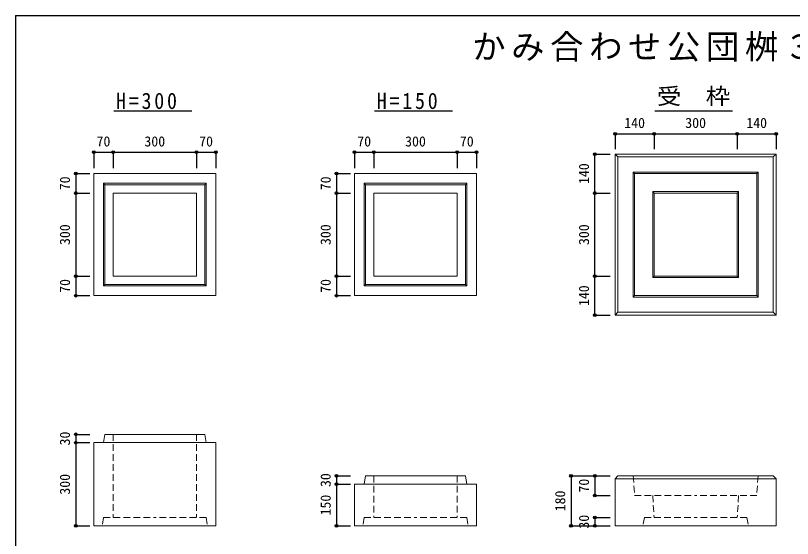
# Model space of a CAD drawing. Units: millimetres at full size, sheet at 1:20. Extents: x -2685 to 2715, y -1915 to 1785.
# Drawn here: x -2685 to 116, y -101 to 1785 of the extents above; entities that cross this region are included whole.
import ezdxf
from ezdxf.enums import TextEntityAlignment as Align

# ---------------------------------------------------------------- set-up
doc = ezdxf.new("R2010")
doc.units = ezdxf.units.MM
doc.header["$LTSCALE"] = 20
doc.header["$PDMODE"] = 32
doc.header["$PDSIZE"] = 10
doc.linetypes.add('DASHED1', pattern=[1.8, 1.2, -0.6])
doc.layers.add('0-1_躯体', color=3, linetype='Continuous', lineweight=18)
doc.layers.add('0-3_建具', color=7, linetype='Continuous')
doc.layers.add('F-0_F-0ﾚｲﾔ', color=2, linetype='Continuous')
doc.styles.add('ＭＳ ゴシック', font='')
doc.styles.get('ＭＳ ゴシック').set_extended_font_data('MS Gothic')

msp = doc.modelspace()

# ---------------------------------------------------------------- linework, layer by layer
at = {"layer": '0-1_躯体'}
for p, q in [((-523.28, 1284.83), (-513.28, 1274.83)), ((56.72, 1284.83), (46.72, 1274.83)), ((-458.28, 1219.83), (-453.28, 1214.83)), ((-8.28, 1219.83), (-13.28, 1214.83)), ((-2368.28, 1179.83), (-2363.28, 1174.83)), ((-1998.28, 1179.83), (-2003.28, 1174.83)), ((-1428.28, 1179.83), (-1423.28, 1174.83)), ((-1058.28, 1179.83), (-1063.28, 1174.83)), ((-388.28, 1149.83), (-383.28, 1144.83)), ((-78.28, 1149.83), (-83.28, 1144.83)), ((-383.28, 844.83), (-388.28, 839.83)), ((-83.28, 844.83), (-78.28, 839.83)), ((-2363.28, 814.83), (-2368.28, 809.83)), ((-2003.28, 814.83), (-1998.28, 809.83)), ((-1423.28, 814.83), (-1428.28, 809.83)), ((-1063.28, 814.83), (-1058.28, 809.83)), ((-453.28, 774.83), (-458.28, 769.83)), ((-13.28, 774.83), (-8.28, 769.83)), ((-513.28, 714.83), (-523.28, 704.83)), ((46.72, 714.83), (56.72, 704.83)), ((-2363.28, 274.83), (-2368.28, 244.83)), ((-2363.28, 274.83), (-2183.28, 274.83)), ((-2003.28, 274.83), (-2183.28, 274.83)), ((-2003.28, 274.83), (-1998.28, 244.83)), ((-1423.28, 124.83), (-1428.28, 94.83)), ((-1423.28, 124.83), (-1243.28, 124.83)), ((-1063.28, 124.83), (-1243.28, 124.83)), ((-1063.28, 124.83), (-1058.28, 94.83)), ((-513.28, 124.83), (-523.28, 114.83)), ((-523.28, 114.83), (-523.28, -55.17)), ((-523.28, 114.83), (56.72, 114.83)), ((46.72, 124.83), (-513.28, 124.83)), ((46.72, 124.83), (56.72, 114.83)), ((56.72, 114.83), (56.72, -55.17)), ((-1023.28, 94.83), (-1463.28, 94.83)), ((-1463.28, 94.83), (-1463.28, -55.17)), ((-1023.28, -55.17), (-1023.28, 94.83)), ((-1463.28, -55.17), (-1023.28, -55.17)), ((-523.28, -55.17), (56.72, -55.17))]:
    msp.add_line(p, q, dxfattribs=at)
at = {"layer": '0-1_躯体', "linetype": 'DASHED1'}
for p, q in [((-2333.28, 274.83), (-2333.28, -25.17)), ((-2033.28, 274.83), (-2033.28, -25.17)), ((-1393.28, 124.83), (-1393.28, -25.17)), ((-1093.28, 124.83), (-1093.28, -25.17)), ((-388.28, 54.83), (-383.28, -25.17)), ((-78.28, 54.83), (-83.28, -25.17)), ((-2368.28, -25.17), (-2373.28, -55.17)), ((-2368.28, -25.17), (-2183.28, -25.17)), ((-1998.28, -25.17), (-2183.28, -25.17)), ((-1998.28, -25.17), (-1993.28, -55.17)), ((-1428.28, -25.17), (-1433.28, -55.17)), ((-1428.28, -25.17), (-1243.28, -25.17)), ((-1058.28, -25.17), (-1243.28, -25.17)), ((-1058.28, -25.17), (-1053.28, -55.17)), ((-418.28, -25.17), (-423.28, -55.17)), ((-418.28, -25.17), (-233.28, -25.17)), ((-48.28, -25.17), (-233.28, -25.17)), ((-48.28, -25.17), (-233.28, -25.17)), ((-48.28, -25.17), (-43.28, -55.17)), ((-48.28, -25.17), (-43.28, -55.17))]:
    msp.add_line(p, q, dxfattribs=at)
at = {"layer": '0-1_躯体'}
for points in [[(-523.28, 704.83), (56.72, 704.83), (56.72, 1284.83), (-523.28, 1284.83)], [(-513.28, 1274.83), (-513.28, 714.83), (46.72, 714.83), (46.72, 1274.83)], [(-2403.28, 774.83), (-1963.28, 774.83), (-1963.28, 1214.83), (-2403.28, 1214.83)], [(-1463.28, 774.83), (-1023.28, 774.83), (-1023.28, 1214.83), (-1463.28, 1214.83)], [(-458.28, 769.83), (-8.28, 769.83), (-8.28, 1219.83), (-458.28, 1219.83)], [(-458.28, 769.83), (-8.28, 769.83), (-8.28, 1219.83), (-458.28, 1219.83)], [(-453.28, 774.83), (-13.28, 774.83), (-13.28, 1214.83), (-453.28, 1214.83)], [(-2368.28, 809.83), (-1998.28, 809.83), (-1998.28, 1179.83), (-2368.28, 1179.83)], [(-1428.28, 809.83), (-1058.28, 809.83), (-1058.28, 1179.83), (-1428.28, 1179.83)], [(-2363.28, 814.83), (-2003.28, 814.83), (-2003.28, 1174.83), (-2363.28, 1174.83)], [(-1423.28, 814.83), (-1063.28, 814.83), (-1063.28, 1174.83), (-1423.28, 1174.83)], [(-388.28, 839.83), (-78.28, 839.83), (-78.28, 1149.83), (-388.28, 1149.83)], [(-2333.28, 844.83), (-2033.28, 844.83), (-2033.28, 1144.83), (-2333.28, 1144.83)], [(-1393.28, 844.83), (-1093.28, 844.83), (-1093.28, 1144.83), (-1393.28, 1144.83)], [(-383.28, 844.83), (-83.28, 844.83), (-83.28, 1144.83), (-383.28, 1144.83)], [(-2403.28, 244.83), (-2403.28, -55.17), (-1963.28, -55.17), (-1963.28, 244.83)]]:
    msp.add_lwpolyline(points, close=True, dxfattribs=at)
at = {"layer": '0-1_躯体', "linetype": 'DASHED1'}
for points in [[(-458.28, 124.83), (-453.28, 54.83), (-233.28, 54.83)], [(-8.28, 124.83), (-13.28, 54.83), (-233.28, 54.83)]]:
    msp.add_lwpolyline(points, dxfattribs=at)
at = {"layer": '0-3_建具', "color": 2}
for p, q in [((-2331.01, 1440.79), (-2050.25, 1440.79)), ((-1391.01, 1440.79), (-1110.25, 1440.79)), ((-381.01, 1440.79), (-100.25, 1440.79))]:
    msp.add_line(p, q, dxfattribs=at)
at = {"layer": '0-3_建具'}
for p, q in [((-523.28, 1358.34), (-383.28, 1358.34)), ((-523.28, 1358.34), (-523.28, 1303.5)), ((-383.28, 1358.34), (-383.28, 1303.5)), ((-383.28, 1358.34), (-83.28, 1358.34)), ((-83.28, 1358.34), (-83.28, 1303.5)), ((-83.28, 1358.34), (56.72, 1358.34)), ((56.72, 1358.34), (56.72, 1303.5)), ((-2403.28, 1291.67), (-2333.28, 1291.67)), ((-2403.28, 1291.67), (-2403.28, 1234.62)), ((-2333.28, 1291.67), (-2333.28, 1234.62)), ((-2333.28, 1291.67), (-2033.28, 1291.67)), ((-2033.28, 1291.67), (-2033.28, 1234.62)), ((-2033.28, 1291.67), (-1963.28, 1291.67)), ((-1963.28, 1291.67), (-1963.28, 1234.62)), ((-1463.28, 1291.67), (-1393.28, 1291.67)), ((-1463.28, 1291.67), (-1463.28, 1234.62)), ((-1393.28, 1291.67), (-1393.28, 1234.62)), ((-1393.28, 1291.67), (-1093.28, 1291.67)), ((-1093.28, 1291.67), (-1093.28, 1234.62)), ((-1093.28, 1291.67), (-1023.28, 1291.67)), ((-1023.28, 1291.67), (-1023.28, 1234.62)), ((-596.79, 1144.83), (-596.79, 1284.83)), ((-596.79, 1284.83), (-541.95, 1284.83)), ((-2468.1, 1214.83), (-2468.1, 1144.83)), ((-2468.1, 1214.83), (-2417.75, 1214.83)), ((-1528.1, 1214.83), (-1528.1, 1144.83)), ((-1528.1, 1214.83), (-1477.75, 1214.83)), ((-2468.1, 1144.83), (-2417.75, 1144.83)), ((-2468.1, 1144.83), (-2468.1, 844.83)), ((-1528.1, 1144.83), (-1477.75, 1144.83)), ((-1528.1, 1144.83), (-1528.1, 844.83)), ((-596.79, 844.83), (-596.79, 1144.83)), ((-596.79, 1144.83), (-541.95, 1144.83)), ((-2468.1, 844.83), (-2417.75, 844.83)), ((-2468.1, 844.83), (-2468.1, 774.83)), ((-1528.1, 844.83), (-1477.75, 844.83)), ((-1528.1, 844.83), (-1528.1, 774.83)), ((-596.79, 704.83), (-596.79, 844.83)), ((-596.79, 844.83), (-541.95, 844.83)), ((-2468.1, 774.83), (-2417.75, 774.83)), ((-1528.1, 774.83), (-1477.75, 774.83)), ((-596.79, 704.83), (-541.95, 704.83)), ((-2468.1, 274.83), (-2468.1, 244.83)), ((-2468.1, 274.83), (-2417.75, 274.83)), ((-2468.1, 244.83), (-2417.75, 244.83)), ((-2468.1, 244.83), (-2468.1, -55.17)), ((-1528.1, 124.83), (-1528.1, 94.83)), ((-1528.1, 124.83), (-1477.75, 124.83)), ((-682.53, 124.83), (-682.53, -55.17)), ((-682.53, 124.83), (-596.79, 124.83)), ((-596.79, 124.83), (-596.79, 54.83)), ((-596.79, 124.83), (-541.95, 124.83)), ((-1528.1, 94.83), (-1477.75, 94.83)), ((-1528.1, 94.83), (-1528.1, -55.17)), ((-596.79, 54.83), (-541.95, 54.83)), ((-596.79, -25.17), (-596.79, -55.17)), ((-596.79, -25.17), (-541.95, -25.17)), ((-2468.1, -55.17), (-2417.75, -55.17)), ((-1528.1, -55.17), (-1477.75, -55.17)), ((-682.53, -55.17), (-596.79, -55.17)), ((-596.79, -55.17), (-541.95, -55.17))]:
    msp.add_line(p, q, dxfattribs=at)
for p in [(-523.28, 1358.34), (-383.28, 1358.34), (-83.28, 1358.34), (56.72, 1358.34), (-2403.28, 1291.67), (-2333.28, 1291.67), (-2033.28, 1291.67), (-1963.28, 1291.67), (-1463.28, 1291.67), (-1393.28, 1291.67), (-1093.28, 1291.67), (-1023.28, 1291.67), (-596.79, 1284.83), (-2468.1, 1214.83), (-1528.1, 1214.83), (-2468.1, 1144.83), (-1528.1, 1144.83), (-596.79, 1144.83), (-2468.1, 844.83), (-1528.1, 844.83), (-596.79, 844.83), (-2468.1, 774.83), (-1528.1, 774.83), (-596.79, 704.83), (-2468.1, 274.83), (-2468.1, 244.83), (-1528.1, 124.83), (-682.53, 124.83), (-596.79, 124.83), (-1528.1, 94.83), (-596.79, 54.83), (-596.79, -25.17), (-2468.1, -55.17), (-1528.1, -55.17), (-682.53, -55.17), (-596.79, -55.17)]:
    msp.add_point(p, dxfattribs=at)
at = {"layer": 'F-0_F-0ﾚｲﾔ'}
for q in [(-2685.33, -1915.26), (2714.67, 1784.74)]:
    msp.add_line((-2685.33, 1784.74), q, dxfattribs=at)

# ---------------------------------------------------------------- texts
at = {"layer": '0-3_建具', "style": 'ＭＳ ゴシック', "width": 1.1}
msp.add_text('受\u3000枠', height=58.65, dxfattribs=at).set_placement((-373.07, 1446.95), align=Align.BOTTOM_LEFT)
at = {"layer": '0-3_建具', "color": 4, "style": 'ＭＳ ゴシック'}
for s, p in [('140', (-490.78, 1368.34)), ('300', (-270.78, 1368.34)), ('140', (-50.78, 1368.34)), ('70', (-2393.28, 1301.67)), ('300', (-2220.78, 1301.67)), ('70', (-2023.28, 1301.67)), ('70', (-1453.28, 1301.67)), ('300', (-1280.78, 1301.67)), ('70', (-1083.28, 1301.67))]:
    msp.add_text(s, height=36.66, dxfattribs=at).set_placement(p, align=Align.BOTTOM_LEFT)
for s, p in [('140', (-606.79, 1177.33)), ('70', (-2478.1, 1154.83)), ('70', (-1538.1, 1154.83)), ('300', (-2478.1, 957.33)), ('300', (-1538.1, 957.33)), ('300', (-606.79, 957.33)), ('70', (-2478.1, 784.83)), ('70', (-1538.1, 784.83)), ('140', (-606.79, 737.33)), ('30', (-2478.1, 234.83)), ('300', (-2478.1, 57.33)), ('30', (-1538.1, 84.83)), ('70', (-606.79, 64.83)), ('180', (-692.53, -2.67)), ('150', (-1538.1, -17.67)), ('30', (-606.79, -65.17))]:
    msp.add_text(s, height=36.66, rotation=90, dxfattribs=at).set_placement(p, align=Align.BOTTOM_LEFT)
at = {"layer": '0-3_建具', "color": 3, "insert": (-1038.68, 1618.37), "char_height": 87.98, "attachment_point": 7, "style": 'ＭＳ ゴシック'}
msp.add_mtext('\\T1.17;かみ合わせ公団桝３００用', dxfattribs=at)
at = {"layer": '0-3_建具', "char_height": 58.65, "attachment_point": 7, "style": 'ＭＳ ゴシック'}
for s, insert in [('\\T1.28;\\W0.9;H=300', (-2323.07, 1446.95)), ('\\T1.28;\\W0.9;H=150', (-1383.07, 1446.95))]:
    msp.add_mtext(s, dxfattribs=dict(at, insert=insert))

doc.saveas('drawing.dxf')
